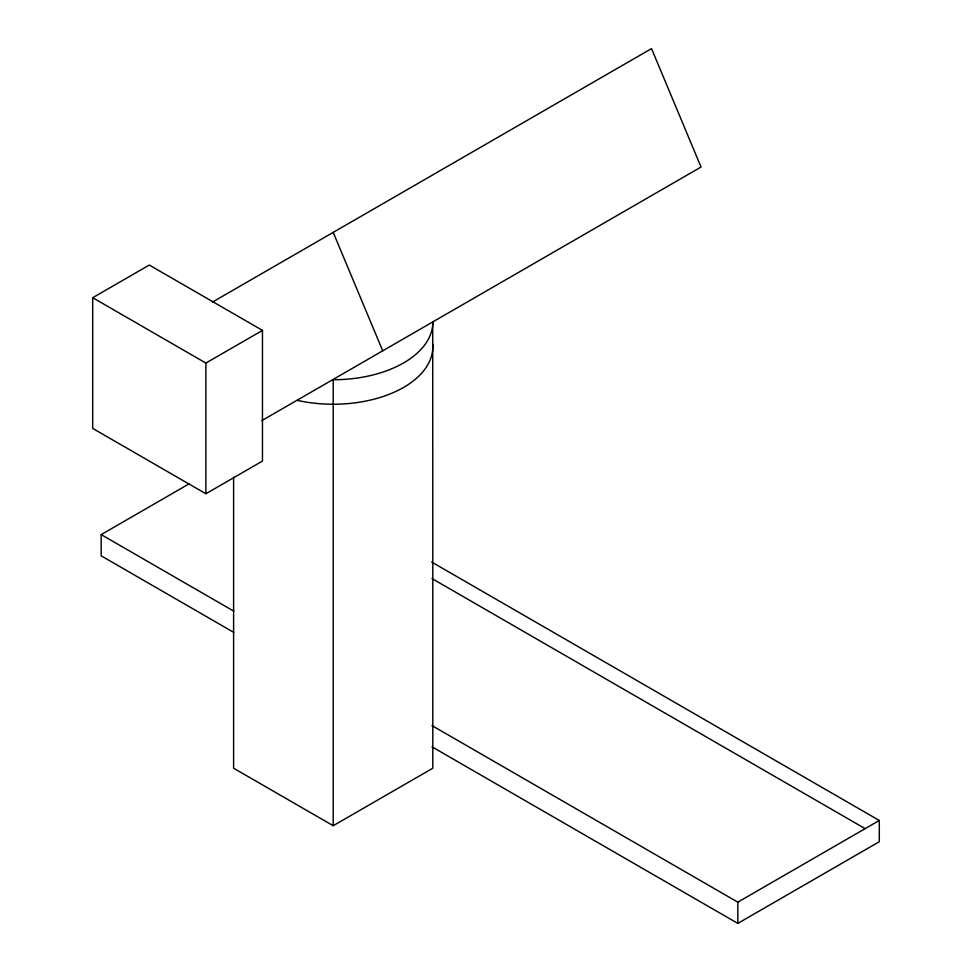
<?xml version="1.0" encoding="UTF-8"?>
<svg xmlns="http://www.w3.org/2000/svg" width="972" height="972" viewBox="0 0 972 972"><rect width="100%" height="100%" fill="white"/><g stroke="black" fill="none" stroke-linecap="round" stroke-linejoin="round"><path stroke-width="1.46" d="M92.704 297.724L149.287 265.052L262.464 330.395L262.464 461.08L205.882 493.752L92.704 428.409L92.704 297.724L205.882 363.066L262.464 330.395M212.443 302.098L651.532 48.6L701.043 167.038L261.942 420.548M233.766 632.383L101.185 555.838L101.185 534.6L189.139 483.825M233.608 477.118L233.608 768.208L333.202 825.714L432.807 768.208L432.734 321.939M431.981 725.586L737.821 902.162L879.296 820.477L879.296 841.716L737.821 923.4L431.981 746.824M332.703 379.7L333.202 379.736A99.594 57.506 0 0 0 432.807 322.23M431.69 562.059L879.296 820.477M431.981 578.559L865.153 828.654M101.185 534.6L233.766 611.145M333.202 232.381L382.725 350.819M737.821 902.162L737.821 923.4M333.202 379.736L333.202 825.714M205.882 363.066L205.882 493.752M432.698 344.015A99.594 57.506 0 0 1 297.238 400.355"/></g></svg>
